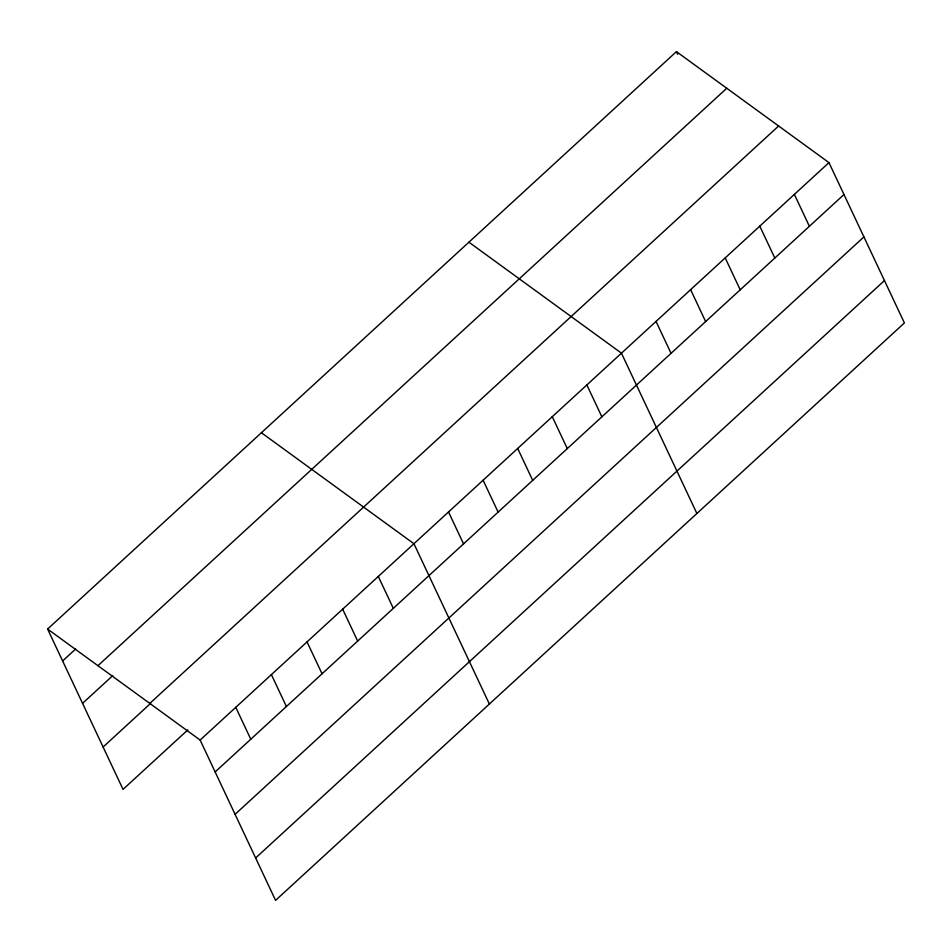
<?xml version="1.0" encoding="UTF-8"?>
<svg xmlns="http://www.w3.org/2000/svg" width="952" height="952" viewBox="0 0 952 952"><rect width="100%" height="100%" fill="white"/><g stroke="black" fill="none" stroke-linecap="round" stroke-linejoin="round"><path stroke-width="1.43" d="M47.6 629.058L676.432 51.634L828.966 162.625L904.4 322.942L275.568 900.366L200.134 740.049L47.6 629.058L123.034 789.375L187.83 729.886M62.618 660.974L75.577 649.074M97.937 665.686L726.769 88.262M82.55 703.349L112.788 675.587M149.797 703.421L778.629 125.997M103.102 747.011L150.606 703.373M200.134 740.049L828.966 162.625M215.14 771.953L843.972 194.529M235.084 814.329L863.916 236.905M255.624 857.99L884.456 280.566M468.919 242.189L621.442 353.168L696.888 513.485M261.407 432.743L413.93 543.723L489.376 704.04M794.373 194.375L809.39 226.29M759.791 226.136L774.809 258.051M676.432 51.634L677.681 54.3M725.198 257.897L740.216 289.801M690.616 289.658L705.634 321.562M656.035 321.407L671.053 353.323M586.86 384.929L601.878 416.833M552.279 416.69L567.285 448.594M517.686 448.452L532.703 480.355M483.104 480.201L498.122 512.116M448.523 511.962L463.529 543.878M378.301 576.436L393.319 608.352M342.66 609.161L357.678 641.077M307.032 641.886L322.05 673.79M271.391 674.599L286.409 706.515M235.763 707.324L250.781 739.24"/></g></svg>
